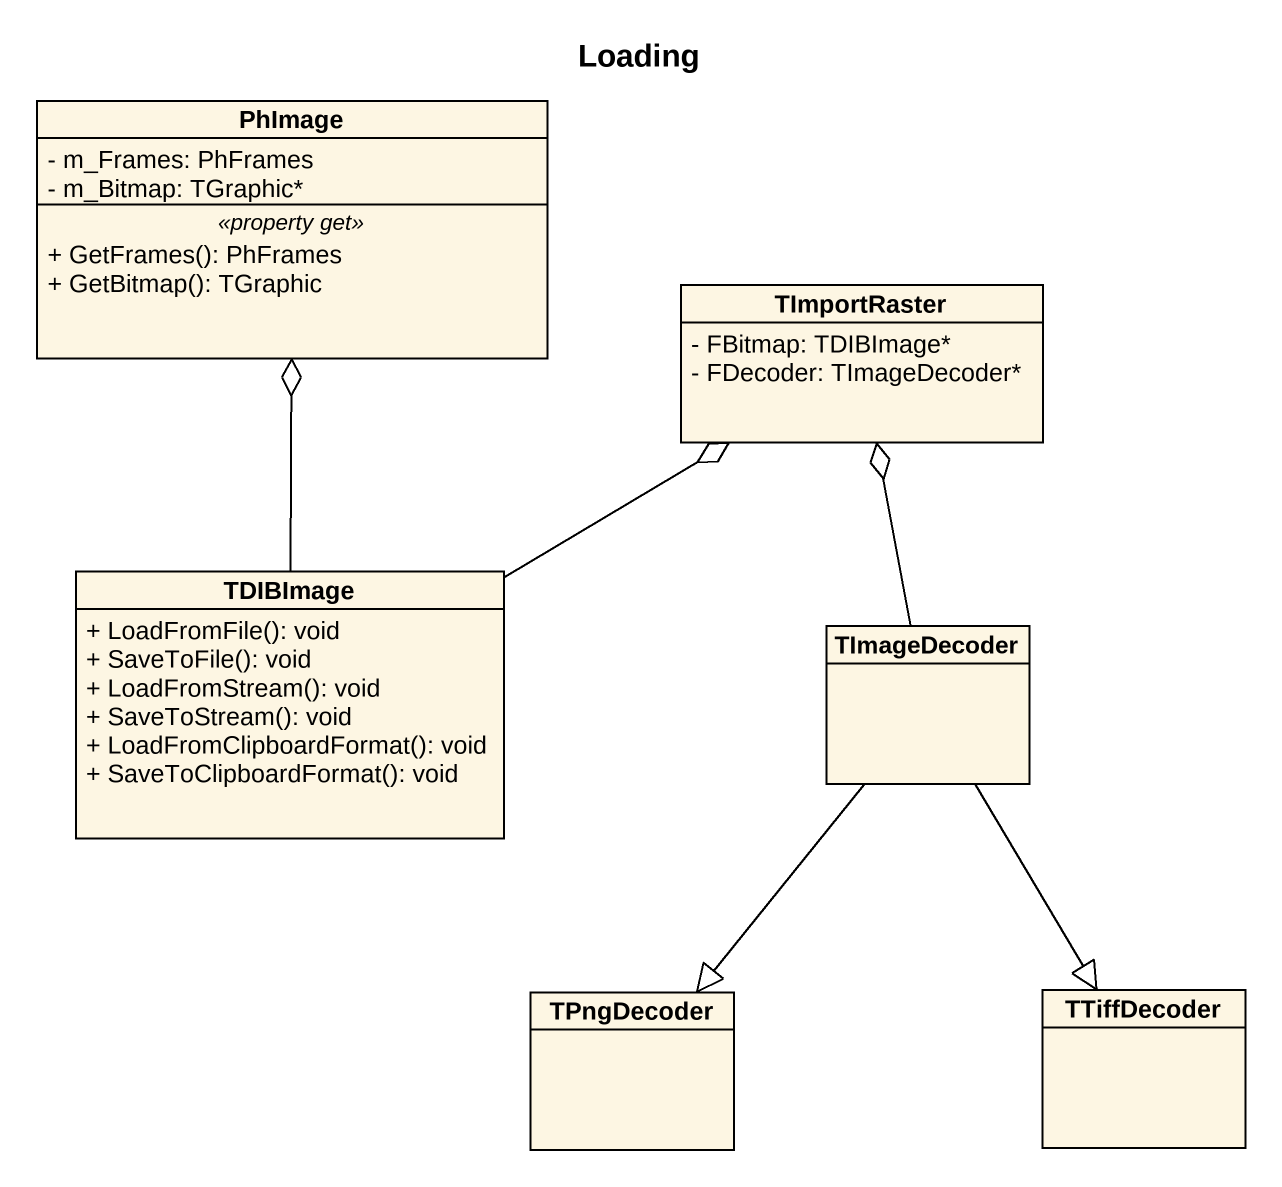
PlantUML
@startuml
title Loading
hide circle
hide empty members
skinparam classAttributeIconSize 0
class PhImage {
  - m_Frames: PhFrames
  - m_Bitmap: TGraphic*
  .. <<property get>> ..
  + GetFrames(): PhFrames
  + GetBitmap(): TGraphic
}
class TImportRaster {
  - FBitmap: TDIBImage*
  - FDecoder: TImageDecoder*
}
class TDIBImage {
  + LoadFromFile(): void
  + SaveToFile(): void
  + LoadFromStream(): void
  + SaveToStream(): void
  + LoadFromClipboardFormat(): void
  + SaveToClipboardFormat(): void
}
class TImageDecoder
class TPngDecoder
class TTiffDecoder
TDIBImage -up-o PhImage
TDIBImage -right-o TImportRaster
TImageDecoder -up-o TImportRaster
TImageDecoder --|> TPngDecoder
TImageDecoder --|> TTiffDecoder
@enduml
